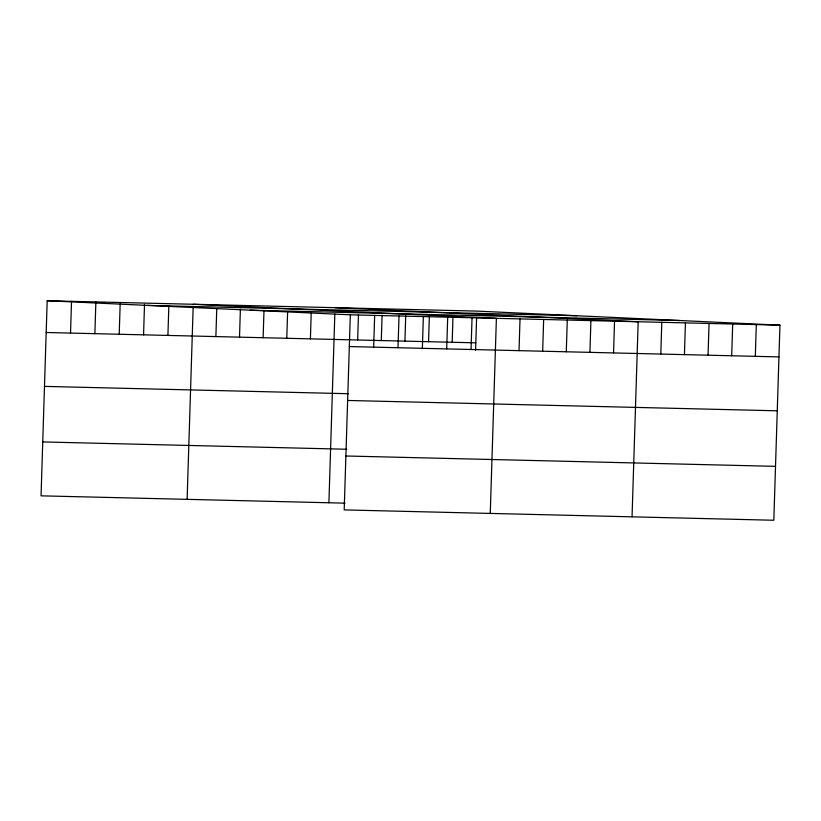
<?xml version="1.0" encoding="UTF-8"?>
<svg xmlns="http://www.w3.org/2000/svg" width="821" height="821" viewBox="0 0 821 821"><rect width="100%" height="100%" fill="white"/><g stroke="black" fill="none" stroke-linecap="round" stroke-linejoin="round"><path stroke-width="1.23" d="M47.177 300.753L350.321 314.823L344.194 509.903L773.823 520.247L779.95 325.167L476.806 311.097L47.177 300.753L41.05 495.833L345.066 503.15M70.524 333.08L71.53 301.338M94.877 333.665L95.872 301.923M119.219 334.25L120.174 303.78M143.562 334.845L144.527 304.365M167.915 335.43L168.828 306.223M187.126 499.353L193.13 308.08M215.882 336.579L216.765 308.655M239.516 337.154L240.389 309.219M263.141 337.718L263.982 311.056M286.775 338.293L287.617 311.631M310.4 338.857L311.241 312.196M328.903 502.76L334.835 314.033M357.658 339.997L358.459 314.607M373.668 347.15L374.663 315.408M381.293 340.571L382.093 315.172M398.011 347.735L399.016 315.993M404.927 341.136L405.718 315.746M422.363 348.32L423.359 316.578M428.552 341.71L429.352 316.311M446.706 348.904L447.702 317.163M452.186 342.275L452.976 316.885M471.049 349.489L472.054 317.748M475.585 350.198L476.611 317.45M490.26 513.412L496.397 318.343L193.253 304.273M519.026 350.649L520.021 318.907M542.66 351.224L543.656 319.482M566.285 351.788L567.28 320.046M589.919 352.353L590.915 320.611M613.544 352.927L614.539 321.185M632.047 516.83L638.174 321.75L335.03 307.69M660.802 354.067L661.798 322.325M684.437 354.631L685.432 322.889M708.061 355.206L709.057 323.464M731.696 355.77L732.691 324.028M755.32 356.345L756.315 324.603M147.216 305.391L576.845 315.746M250.282 310.174L679.911 320.529M350.321 314.823L779.95 325.167M46.181 332.495L475.811 342.839M349.325 346.565L778.955 356.909M44.488 386.393L348.504 393.721M347.632 400.463L777.261 410.808M42.743 441.934L346.76 449.251M345.887 455.994L775.517 466.349"/></g></svg>
